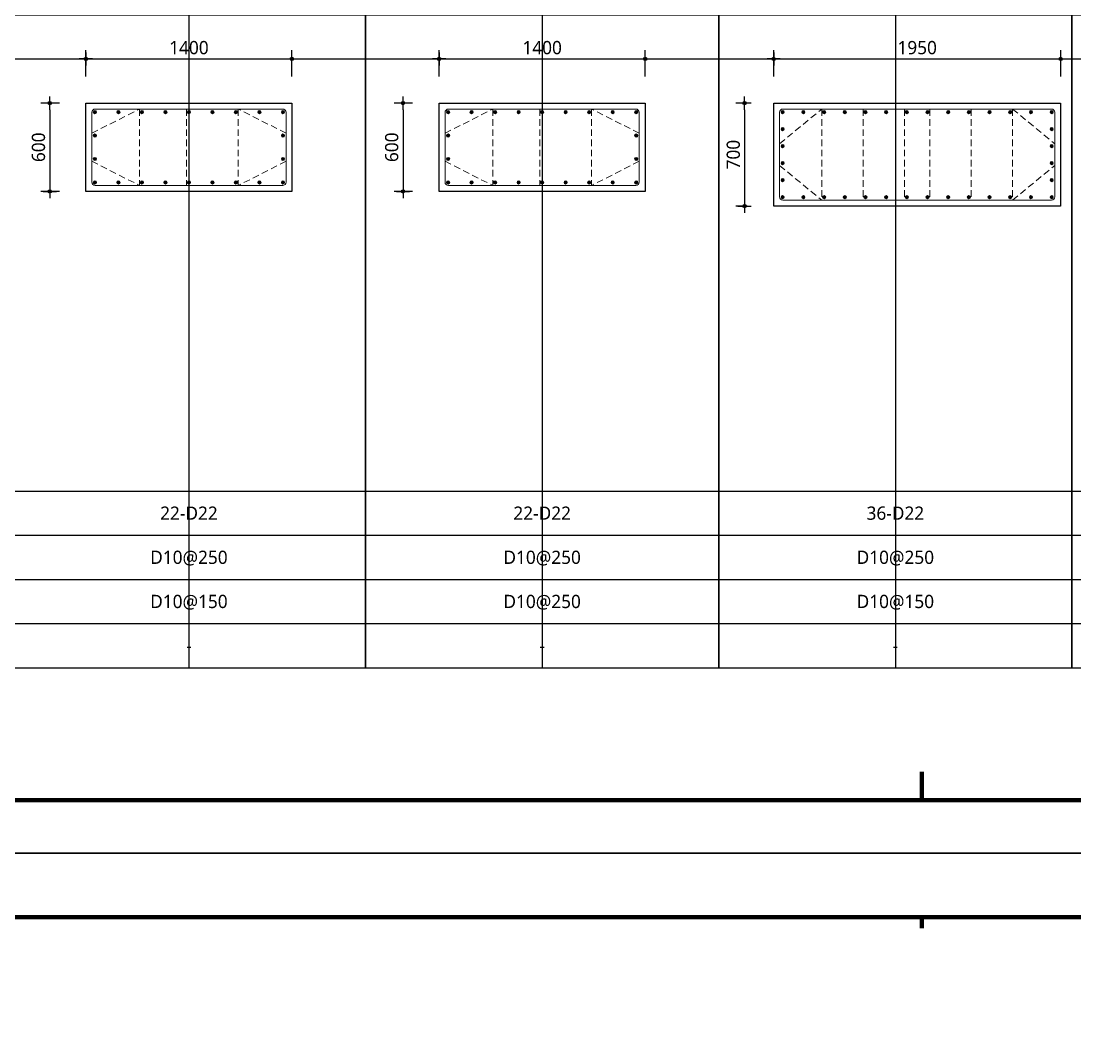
# Model space of a CAD drawing. Header units: millimetres. Extents: x 0 to 252030, y -124740 to 196020.
# Drawn here: x 131519 to 138680, y 159247 to 166033 of the extents above; entities that cross this region are included whole.
import ezdxf
from ezdxf.enums import TextEntityAlignment as Align

# ---------------------------------------------------------------- set-up
doc = ezdxf.new("R2010")
doc.units = ezdxf.units.MM
doc.header["$LTSCALE"] = 30
doc.linetypes.add('HID', pattern=[2.3, 1.5, -0.8])
doc.layers.get('DEFPOINTS').update_dxf_attribs({"color": 142})
for name, color, linetype in [('0-SEC1', 3, 'Continuous'), ('CON', 2, 'Continuous'), ('DIM', 7, 'Continuous'), ('SHEET', 7, 'Continuous'), ('TXT', 3, 'Continuous'), ('XR-FORM_(도룡동)$0$Sheet', 7, 'Continuous')]:
    doc.layers.add(name, color=color, linetype=linetype)
doc.layers.add('HoopBar', color=1, linetype='Continuous', lineweight=0)
doc.layers.add('TieBar', color=7, linetype='HID', lineweight=0)
doc.styles.get("Standard").update_dxf_attribs({"font": 'malgun.ttf'})
doc.styles.add('맑은 고딕', font='malgun.ttf')
doc.dimstyles.new('30NDIM', dxfattribs={"dimscale": 50, "dimtxt": 3, "dimasz": 1.5, "dimexe": 2, "dimexo": 6, "dimgap": 1, "dimtad": 1, "dimdec": 0, "dimrnd": 0.25, "dimzin": 0, "dimdsep": 46, "dimtxsty": 'Standard', "dimblk": 'Z_DOT', "dimcen": 5, "dimclrd": 256, "dimclre": 256, "dimclrt": 3, "dimadec": 0, "dimazin": 0, "dimtm": 1e-09, "dimtfac": 1, "dimtdec": 0, "dimtix": 1, "dimtmove": 2, "dimatfit": 1, "dimldrblk": 'Z_DOT', "dimfxl": 1, "dimtolj": 1, "dimtzin": 0, "dimarcsym": 0})

# ---------------------------------------------------------------- blocks, each defined once
blk = doc.blocks.new('XR-FORM_(도룡동)$0$S')
at = {"layer": 'XR-FORM_(도룡동)$0$Sheet', "const_width": 100}
blk.add_lwpolyline([(1850, 57950), (82250, 57950), (82250, 1200), (1850, 1200)], close=True, dxfattribs=at)
at = {"layer": 'XR-FORM_(도룡동)$0$Sheet', "linetype": 'Continuous', "const_width": 100}
for points in [[(38745, 57950), (38745, 57700)], [(38745, 1846), (38745, 1200)]]:
    blk.add_lwpolyline(points, dxfattribs=at)
blk = doc.blocks.new('XR-FORM_(도룡동)', base_point=(101.33, -56114.51))
at = {"layer": 'DEFPOINTS'}
blk.add_lwpolyline([(0, 0), (420, 0), (420, 297), (0, 297)], close=True, dxfattribs=at)
at = {"xscale": 0.005, "yscale": 0.005, "zscale": 0.005}
blk.add_blockref('XR-FORM_(도룡동)$0$S', (-0.25, 0), dxfattribs=at)
blk = doc.blocks.new('*U58')
at = {"layer": 'DEFPOINTS'}
for p, q in [((-1200, 4886), (-1200, 0)), ((-2400, 4136), (0, 4136))]:
    blk.add_line(p, q, dxfattribs=at)
at = {"layer": 'SHEET'}
blk.add_line((-2400, 4436), (0, 4436), dxfattribs=at)
at = {"layer": 'SHEET', "color": 6}
for p, q in [((-2400, 1200), (0, 1200)), ((-2400, 900), (0, 900)), ((-2400, 600), (0, 600)), ((-2400, 300), (0, 300))]:
    blk.add_line(p, q, dxfattribs=at)
at = {"layer": 'SHEET'}
blk.add_lwpolyline([(0, 4886), (-2400, 4886), (-2400, 0), (0, 0)], close=True, dxfattribs=at)
blk = doc.blocks.new('Z_DOT')
at = {"layer": 'DIM', "color": 0}
for p, q in [((-1, 0), (1, 0)), ((0, -1), (0, 1))]:
    blk.add_line(p, q, dxfattribs=at)
for radius in [0.25, 0.125]:
    blk.add_circle((0, 0), radius, dxfattribs=at)
blk = doc.blocks.new('*D1329')
at = {"layer": 'DEFPOINTS', "color": 0, "transparency": 16777216}
for p in [(131959.8, 165476), (131714.3, 164876), (131959.8, 164876)]:
    blk.add_point(p, dxfattribs=at)
at = {"layer": 'DIM', "lineweight": -2, "transparency": 16777216}
for p, q in [((131779.8, 165476), (131654.3, 165476)), ((131714.3, 165431), (131714.3, 164921)), ((131779.8, 164876), (131654.3, 164876))]:
    blk.add_line(p, q, dxfattribs=at)
at = {"layer": 'DIM', "lineweight": -2, "transparency": 16777216, "xscale": 45, "yscale": 45, "zscale": 45}
for p, rotation in [((131714.3, 165476), 90), ((131714.3, 164876), 270)]:
    blk.add_blockref('Z_DOT', p, dxfattribs=dict(at, rotation=rotation))
at = {"layer": 'DIM', "color": 3, "transparency": 16777216, "insert": (131637.8, 165176), "char_height": 90, "attachment_point": 5, "rotation": 90}
blk.add_mtext('\\A1;600', dxfattribs=at)
blk = doc.blocks.new('*D1330')
at = {"layer": 'DEFPOINTS', "color": 0, "transparency": 16777216}
for p in [(133359.8, 165776), (131959.8, 165476), (133359.8, 165476)]:
    blk.add_point(p, dxfattribs=at)
at = {"layer": 'DIM', "lineweight": -2, "transparency": 16777216}
for p, q in [((131959.8, 165656), (131959.8, 165836)), ((132004.8, 165776), (133314.8, 165776)), ((133359.8, 165656), (133359.8, 165836))]:
    blk.add_line(p, q, dxfattribs=at)
at = {"layer": 'DIM', "lineweight": -2, "transparency": 16777216, "xscale": 45, "yscale": 45, "zscale": 45, "rotation": 180}
blk.add_blockref('Z_DOT', (131959.8, 165776), dxfattribs=at)
at = {"layer": 'DIM', "lineweight": -2, "transparency": 16777216, "xscale": 45, "yscale": 45, "zscale": 45}
blk.add_blockref('Z_DOT', (133359.8, 165776), dxfattribs=at)
at = {"layer": 'DIM', "color": 3, "transparency": 16777216, "insert": (132659.8, 165852.7), "char_height": 90, "attachment_point": 5}
blk.add_mtext('\\A1;1400', dxfattribs=at)
blk = doc.blocks.new('*D1331')
at = {"layer": 'DEFPOINTS', "color": 0, "transparency": 16777216}
for p in [(134359.8, 165476), (134114.3, 164876), (134359.8, 164876)]:
    blk.add_point(p, dxfattribs=at)
at = {"layer": 'DIM', "lineweight": -2, "transparency": 16777216}
for p, q in [((134179.8, 165476), (134054.3, 165476)), ((134114.3, 165431), (134114.3, 164921)), ((134179.8, 164876), (134054.3, 164876))]:
    blk.add_line(p, q, dxfattribs=at)
at = {"layer": 'DIM', "lineweight": -2, "transparency": 16777216, "xscale": 45, "yscale": 45, "zscale": 45}
for p, rotation in [((134114.3, 165476), 90), ((134114.3, 164876), 270)]:
    blk.add_blockref('Z_DOT', p, dxfattribs=dict(at, rotation=rotation))
at = {"layer": 'DIM', "color": 3, "transparency": 16777216, "insert": (134037.8, 165176), "char_height": 90, "attachment_point": 5, "rotation": 90}
blk.add_mtext('\\A1;600', dxfattribs=at)
blk = doc.blocks.new('*D1332')
at = {"layer": 'DEFPOINTS', "color": 0, "transparency": 16777216}
for p in [(135759.8, 165776), (134359.8, 165476), (135759.8, 165476)]:
    blk.add_point(p, dxfattribs=at)
at = {"layer": 'DIM', "lineweight": -2, "transparency": 16777216}
for p, q in [((134359.8, 165656), (134359.8, 165836)), ((134404.8, 165776), (135714.8, 165776)), ((135759.8, 165656), (135759.8, 165836))]:
    blk.add_line(p, q, dxfattribs=at)
at = {"layer": 'DIM', "lineweight": -2, "transparency": 16777216, "xscale": 45, "yscale": 45, "zscale": 45, "rotation": 180}
blk.add_blockref('Z_DOT', (134359.8, 165776), dxfattribs=at)
at = {"layer": 'DIM', "lineweight": -2, "transparency": 16777216, "xscale": 45, "yscale": 45, "zscale": 45}
blk.add_blockref('Z_DOT', (135759.8, 165776), dxfattribs=at)
at = {"layer": 'DIM', "color": 3, "transparency": 16777216, "insert": (135059.8, 165852.7), "char_height": 90, "attachment_point": 5}
blk.add_mtext('\\A1;1400', dxfattribs=at)
blk = doc.blocks.new('*D1333')
at = {"layer": 'DEFPOINTS', "color": 0, "transparency": 16777216}
for p in [(136632.9, 165476), (136435.3, 164776), (136632.9, 164776)]:
    blk.add_point(p, dxfattribs=at)
at = {"layer": 'DIM', "lineweight": -2, "transparency": 16777216}
for p, q in [((136452.9, 165476), (136375.3, 165476)), ((136435.3, 165431), (136435.3, 164821)), ((136452.9, 164776), (136375.3, 164776))]:
    blk.add_line(p, q, dxfattribs=at)
at = {"layer": 'DIM', "lineweight": -2, "transparency": 16777216, "xscale": 45, "yscale": 45, "zscale": 45}
for p, rotation in [((136435.3, 165476), 90), ((136435.3, 164776), 270)]:
    blk.add_blockref('Z_DOT', p, dxfattribs=dict(at, rotation=rotation))
at = {"layer": 'DIM', "color": 3, "transparency": 16777216, "insert": (136358.8, 165126), "char_height": 90, "attachment_point": 5, "rotation": 90}
blk.add_mtext('\\A1;700', dxfattribs=at)
blk = doc.blocks.new('*D1334')
at = {"layer": 'DEFPOINTS', "color": 0, "transparency": 16777216}
for p in [(138582.9, 165776), (136632.9, 165476), (138582.9, 165476)]:
    blk.add_point(p, dxfattribs=at)
at = {"layer": 'DIM', "lineweight": -2, "transparency": 16777216}
for p, q in [((136632.9, 165656), (136632.9, 165836)), ((136677.9, 165776), (138537.9, 165776)), ((138582.9, 165656), (138582.9, 165836))]:
    blk.add_line(p, q, dxfattribs=at)
at = {"layer": 'DIM', "lineweight": -2, "transparency": 16777216, "xscale": 45, "yscale": 45, "zscale": 45, "rotation": 180}
blk.add_blockref('Z_DOT', (136632.9, 165776), dxfattribs=at)
at = {"layer": 'DIM', "lineweight": -2, "transparency": 16777216, "xscale": 45, "yscale": 45, "zscale": 45}
blk.add_blockref('Z_DOT', (138582.9, 165776), dxfattribs=at)
at = {"layer": 'DIM', "color": 3, "transparency": 16777216, "insert": (137607.9, 165852.7), "char_height": 90, "attachment_point": 5}
blk.add_mtext('\\A1;1950', dxfattribs=at)

msp = doc.modelspace()

# ---------------------------------------------------------------- hatches: boundary and pattern name
at = {"layer": 'HoopBar'}
h = msp.add_hatch(color=3, dxfattribs=at)
edge = h.paths.add_edge_path()
edge.add_arc((132020.75002, 165414.9991), 11.1, 0, 180)
edge.add_arc((132020.75002, 165414.9991), 11.1, 180, 360)
h = msp.add_hatch(color=3, dxfattribs=at)
edge = h.paths.add_edge_path()
edge.add_arc((132180.50002, 165414.9991), 11.1, 0, 180)
edge.add_arc((132180.50002, 165414.9991), 11.1, 180, 360)
h = msp.add_hatch(color=3, dxfattribs=at)
edge = h.paths.add_edge_path()
edge.add_arc((132340.25002, 165414.9991), 11.1, 0, 180)
edge.add_arc((132340.25002, 165414.9991), 11.1, 180, 360)
h = msp.add_hatch(color=3, dxfattribs=at)
edge = h.paths.add_edge_path()
edge.add_arc((132500.00002, 165414.9991), 11.1, 0, 180)
edge.add_arc((132500.00002, 165414.9991), 11.1, 180, 360)
h = msp.add_hatch(color=3, dxfattribs=at)
edge = h.paths.add_edge_path()
edge.add_arc((132659.75002, 165414.9991), 11.1, 0, 180)
edge.add_arc((132659.75002, 165414.9991), 11.1, 180, 360)
h = msp.add_hatch(color=3, dxfattribs=at)
edge = h.paths.add_edge_path()
edge.add_arc((132819.50002, 165414.9991), 11.1, 0, 180)
edge.add_arc((132819.50002, 165414.9991), 11.1, 180, 360)
h = msp.add_hatch(color=3, dxfattribs=at)
edge = h.paths.add_edge_path()
edge.add_arc((132979.25002, 165414.9991), 11.1, 0, 180)
edge.add_arc((132979.25002, 165414.9991), 11.1, 180, 360)
h = msp.add_hatch(color=3, dxfattribs=at)
edge = h.paths.add_edge_path()
edge.add_arc((133139.00002, 165414.9991), 11.1, 0, 180)
edge.add_arc((133139.00002, 165414.9991), 11.1, 180, 360)
h = msp.add_hatch(color=3, dxfattribs=at)
edge = h.paths.add_edge_path()
edge.add_arc((133298.75002, 165414.9991), 11.1, 0, 180)
edge.add_arc((133298.75002, 165414.9991), 11.1, 180, 360)
h = msp.add_hatch(color=3, dxfattribs=at)
edge = h.paths.add_edge_path()
edge.add_arc((134420.75002, 165414.9991), 11.1, 0, 180)
edge.add_arc((134420.75002, 165414.9991), 11.1, 180, 360)
h = msp.add_hatch(color=3, dxfattribs=at)
edge = h.paths.add_edge_path()
edge.add_arc((134580.50002, 165414.9991), 11.1, 0, 180)
edge.add_arc((134580.50002, 165414.9991), 11.1, 180, 360)
h = msp.add_hatch(color=3, dxfattribs=at)
edge = h.paths.add_edge_path()
edge.add_arc((134740.25002, 165414.9991), 11.1, 0, 180)
edge.add_arc((134740.25002, 165414.9991), 11.1, 180, 360)
h = msp.add_hatch(color=3, dxfattribs=at)
edge = h.paths.add_edge_path()
edge.add_arc((134900.00002, 165414.9991), 11.1, 0, 180)
edge.add_arc((134900.00002, 165414.9991), 11.1, 180, 360)
h = msp.add_hatch(color=3, dxfattribs=at)
edge = h.paths.add_edge_path()
edge.add_arc((135059.75002, 165414.9991), 11.1, 0, 180)
edge.add_arc((135059.75002, 165414.9991), 11.1, 180, 360)
h = msp.add_hatch(color=3, dxfattribs=at)
edge = h.paths.add_edge_path()
edge.add_arc((135219.50002, 165414.9991), 11.1, 0, 180)
edge.add_arc((135219.50002, 165414.9991), 11.1, 180, 360)
h = msp.add_hatch(color=3, dxfattribs=at)
edge = h.paths.add_edge_path()
edge.add_arc((135379.25002, 165414.9991), 11.1, 0, 180)
edge.add_arc((135379.25002, 165414.9991), 11.1, 180, 360)
h = msp.add_hatch(color=3, dxfattribs=at)
edge = h.paths.add_edge_path()
edge.add_arc((135539.00002, 165414.9991), 11.1, 0, 180)
edge.add_arc((135539.00002, 165414.9991), 11.1, 180, 360)
h = msp.add_hatch(color=3, dxfattribs=at)
edge = h.paths.add_edge_path()
edge.add_arc((135698.75002, 165414.9991), 11.1, 0, 180)
edge.add_arc((135698.75002, 165414.9991), 11.1, 180, 360)
h = msp.add_hatch(color=3, dxfattribs=at)
edge = h.paths.add_edge_path()
edge.add_arc((136693.87673, 165414.9991), 11.1, 0, 180)
edge.add_arc((136693.87673, 165414.9991), 11.1, 180, 360)
h = msp.add_hatch(color=3, dxfattribs=at)
edge = h.paths.add_edge_path()
edge.add_arc((136834.49211, 165414.9991), 11.1, 0, 180)
edge.add_arc((136834.49211, 165414.9991), 11.1, 180, 360)
h = msp.add_hatch(color=3, dxfattribs=at)
edge = h.paths.add_edge_path()
edge.add_arc((136975.1075, 165414.9991), 11.1, 0, 180)
edge.add_arc((136975.1075, 165414.9991), 11.1, 180, 360)
h = msp.add_hatch(color=3, dxfattribs=at)
edge = h.paths.add_edge_path()
edge.add_arc((137115.72288, 165414.9991), 11.1, 0, 180)
edge.add_arc((137115.72288, 165414.9991), 11.1, 180, 360)
h = msp.add_hatch(color=3, dxfattribs=at)
edge = h.paths.add_edge_path()
edge.add_arc((137256.33826, 165414.9991), 11.1, 0, 180)
edge.add_arc((137256.33826, 165414.9991), 11.1, 180, 360)
h = msp.add_hatch(color=3, dxfattribs=at)
edge = h.paths.add_edge_path()
edge.add_arc((137396.95365, 165414.9991), 11.1, 0, 180)
edge.add_arc((137396.95365, 165414.9991), 11.1, 180, 360)
h = msp.add_hatch(color=3, dxfattribs=at)
edge = h.paths.add_edge_path()
edge.add_arc((137537.56903, 165414.9991), 11.1, 0, 180)
edge.add_arc((137537.56903, 165414.9991), 11.1, 180, 360)
h = msp.add_hatch(color=3, dxfattribs=at)
edge = h.paths.add_edge_path()
edge.add_arc((137678.18442, 165414.9991), 11.1, 0, 180)
edge.add_arc((137678.18442, 165414.9991), 11.1, 180, 360)
h = msp.add_hatch(color=3, dxfattribs=at)
edge = h.paths.add_edge_path()
edge.add_arc((137818.7998, 165414.9991), 11.1, 0, 180)
edge.add_arc((137818.7998, 165414.9991), 11.1, 180, 360)
h = msp.add_hatch(color=3, dxfattribs=at)
edge = h.paths.add_edge_path()
edge.add_arc((137959.41519, 165414.9991), 11.1, 0, 180)
edge.add_arc((137959.41519, 165414.9991), 11.1, 180, 360)
h = msp.add_hatch(color=3, dxfattribs=at)
edge = h.paths.add_edge_path()
edge.add_arc((138100.03057, 165414.9991), 11.1, 0, 180)
edge.add_arc((138100.03057, 165414.9991), 11.1, 180, 360)
h = msp.add_hatch(color=3, dxfattribs=at)
edge = h.paths.add_edge_path()
edge.add_arc((138240.64596, 165414.9991), 11.1, 0, 180)
edge.add_arc((138240.64596, 165414.9991), 11.1, 180, 360)
h = msp.add_hatch(color=3, dxfattribs=at)
edge = h.paths.add_edge_path()
edge.add_arc((138381.26134, 165414.9991), 11.1, 0, 180)
edge.add_arc((138381.26134, 165414.9991), 11.1, 180, 360)
h = msp.add_hatch(color=3, dxfattribs=at)
edge = h.paths.add_edge_path()
edge.add_arc((138521.87673, 165414.9991), 11.1, 0, 180)
edge.add_arc((138521.87673, 165414.9991), 11.1, 180, 360)
h = msp.add_hatch(color=3, dxfattribs=at)
edge = h.paths.add_edge_path()
edge.add_arc((132020.75002, 165255.66577), 11.1, 0, 180)
edge.add_arc((132020.75002, 165255.66577), 11.1, 180, 360)
h = msp.add_hatch(color=3, dxfattribs=at)
edge = h.paths.add_edge_path()
edge.add_arc((133298.75002, 165255.66577), 11.1, 0, 180)
edge.add_arc((133298.75002, 165255.66577), 11.1, 180, 360)
h = msp.add_hatch(color=3, dxfattribs=at)
edge = h.paths.add_edge_path()
edge.add_arc((134420.75002, 165255.66577), 11.1, 0, 180)
edge.add_arc((134420.75002, 165255.66577), 11.1, 180, 360)
h = msp.add_hatch(color=3, dxfattribs=at)
edge = h.paths.add_edge_path()
edge.add_arc((135698.75002, 165255.66577), 11.1, 0, 180)
edge.add_arc((135698.75002, 165255.66577), 11.1, 180, 360)
h = msp.add_hatch(color=3, dxfattribs=at)
edge = h.paths.add_edge_path()
edge.add_arc((136693.87673, 165299.3991), 11.1, 0, 180)
edge.add_arc((136693.87673, 165299.3991), 11.1, 180, 360)
h = msp.add_hatch(color=3, dxfattribs=at)
edge = h.paths.add_edge_path()
edge.add_arc((138521.87673, 165299.3991), 11.1, 0, 180)
edge.add_arc((138521.87673, 165299.3991), 11.1, 180, 360)
h = msp.add_hatch(color=3, dxfattribs=at)
edge = h.paths.add_edge_path()
edge.add_arc((136693.87673, 165183.7991), 11.1, 0, 180)
edge.add_arc((136693.87673, 165183.7991), 11.1, 180, 360)
h = msp.add_hatch(color=3, dxfattribs=at)
edge = h.paths.add_edge_path()
edge.add_arc((138521.87673, 165183.7991), 11.1, 0, 180)
edge.add_arc((138521.87673, 165183.7991), 11.1, 180, 360)
h = msp.add_hatch(color=3, dxfattribs=at)
edge = h.paths.add_edge_path()
edge.add_arc((132020.75002, 165096.33243), 11.1, 0, 180)
edge.add_arc((132020.75002, 165096.33243), 11.1, 180, 360)
h = msp.add_hatch(color=3, dxfattribs=at)
edge = h.paths.add_edge_path()
edge.add_arc((133298.75002, 165096.33243), 11.1, 0, 180)
edge.add_arc((133298.75002, 165096.33243), 11.1, 180, 360)
h = msp.add_hatch(color=3, dxfattribs=at)
edge = h.paths.add_edge_path()
edge.add_arc((134420.75002, 165096.33243), 11.1, 0, 180)
edge.add_arc((134420.75002, 165096.33243), 11.1, 180, 360)
h = msp.add_hatch(color=3, dxfattribs=at)
edge = h.paths.add_edge_path()
edge.add_arc((135698.75002, 165096.33243), 11.1, 0, 180)
edge.add_arc((135698.75002, 165096.33243), 11.1, 180, 360)
h = msp.add_hatch(color=3, dxfattribs=at)
edge = h.paths.add_edge_path()
edge.add_arc((136693.87673, 165068.1991), 11.1, 0, 180)
edge.add_arc((136693.87673, 165068.1991), 11.1, 180, 360)
h = msp.add_hatch(color=3, dxfattribs=at)
edge = h.paths.add_edge_path()
edge.add_arc((138521.87673, 165068.1991), 11.1, 0, 180)
edge.add_arc((138521.87673, 165068.1991), 11.1, 180, 360)
h = msp.add_hatch(color=3, dxfattribs=at)
edge = h.paths.add_edge_path()
edge.add_arc((132020.75002, 164936.9991), 11.1, 0, 180)
edge.add_arc((132020.75002, 164936.9991), 11.1, 180, 360)
h = msp.add_hatch(color=3, dxfattribs=at)
edge = h.paths.add_edge_path()
edge.add_arc((132180.50002, 164936.9991), 11.1, 0, 180)
edge.add_arc((132180.50002, 164936.9991), 11.1, 180, 360)
h = msp.add_hatch(color=3, dxfattribs=at)
edge = h.paths.add_edge_path()
edge.add_arc((132340.25002, 164936.9991), 11.1, 0, 180)
edge.add_arc((132340.25002, 164936.9991), 11.1, 180, 360)
h = msp.add_hatch(color=3, dxfattribs=at)
edge = h.paths.add_edge_path()
edge.add_arc((132500.00002, 164936.9991), 11.1, 0, 180)
edge.add_arc((132500.00002, 164936.9991), 11.1, 180, 360)
h = msp.add_hatch(color=3, dxfattribs=at)
edge = h.paths.add_edge_path()
edge.add_arc((132659.75002, 164936.9991), 11.1, 0, 180)
edge.add_arc((132659.75002, 164936.9991), 11.1, 180, 360)
h = msp.add_hatch(color=3, dxfattribs=at)
edge = h.paths.add_edge_path()
edge.add_arc((132819.50002, 164936.9991), 11.1, 0, 180)
edge.add_arc((132819.50002, 164936.9991), 11.1, 180, 360)
h = msp.add_hatch(color=3, dxfattribs=at)
edge = h.paths.add_edge_path()
edge.add_arc((132979.25002, 164936.9991), 11.1, 0, 180)
edge.add_arc((132979.25002, 164936.9991), 11.1, 180, 360)
h = msp.add_hatch(color=3, dxfattribs=at)
edge = h.paths.add_edge_path()
edge.add_arc((133139.00002, 164936.9991), 11.1, 0, 180)
edge.add_arc((133139.00002, 164936.9991), 11.1, 180, 360)
h = msp.add_hatch(color=3, dxfattribs=at)
edge = h.paths.add_edge_path()
edge.add_arc((133298.75002, 164936.9991), 11.1, 0, 180)
edge.add_arc((133298.75002, 164936.9991), 11.1, 180, 360)
h = msp.add_hatch(color=3, dxfattribs=at)
edge = h.paths.add_edge_path()
edge.add_arc((134420.75002, 164936.9991), 11.1, 0, 180)
edge.add_arc((134420.75002, 164936.9991), 11.1, 180, 360)
h = msp.add_hatch(color=3, dxfattribs=at)
edge = h.paths.add_edge_path()
edge.add_arc((134580.50002, 164936.9991), 11.1, 0, 180)
edge.add_arc((134580.50002, 164936.9991), 11.1, 180, 360)
h = msp.add_hatch(color=3, dxfattribs=at)
edge = h.paths.add_edge_path()
edge.add_arc((134740.25002, 164936.9991), 11.1, 0, 180)
edge.add_arc((134740.25002, 164936.9991), 11.1, 180, 360)
h = msp.add_hatch(color=3, dxfattribs=at)
edge = h.paths.add_edge_path()
edge.add_arc((134900.00002, 164936.9991), 11.1, 0, 180)
edge.add_arc((134900.00002, 164936.9991), 11.1, 180, 360)
h = msp.add_hatch(color=3, dxfattribs=at)
edge = h.paths.add_edge_path()
edge.add_arc((135059.75002, 164936.9991), 11.1, 0, 180)
edge.add_arc((135059.75002, 164936.9991), 11.1, 180, 360)
h = msp.add_hatch(color=3, dxfattribs=at)
edge = h.paths.add_edge_path()
edge.add_arc((135219.50002, 164936.9991), 11.1, 0, 180)
edge.add_arc((135219.50002, 164936.9991), 11.1, 180, 360)
h = msp.add_hatch(color=3, dxfattribs=at)
edge = h.paths.add_edge_path()
edge.add_arc((135379.25002, 164936.9991), 11.1, 0, 180)
edge.add_arc((135379.25002, 164936.9991), 11.1, 180, 360)
h = msp.add_hatch(color=3, dxfattribs=at)
edge = h.paths.add_edge_path()
edge.add_arc((135539.00002, 164936.9991), 11.1, 0, 180)
edge.add_arc((135539.00002, 164936.9991), 11.1, 180, 360)
h = msp.add_hatch(color=3, dxfattribs=at)
edge = h.paths.add_edge_path()
edge.add_arc((135698.75002, 164936.9991), 11.1, 0, 180)
edge.add_arc((135698.75002, 164936.9991), 11.1, 180, 360)
h = msp.add_hatch(color=3, dxfattribs=at)
edge = h.paths.add_edge_path()
edge.add_arc((136693.87673, 164952.5991), 11.1, 0, 180)
edge.add_arc((136693.87673, 164952.5991), 11.1, 180, 360)
h = msp.add_hatch(color=3, dxfattribs=at)
edge = h.paths.add_edge_path()
edge.add_arc((138521.87673, 164952.5991), 11.1, 0, 180)
edge.add_arc((138521.87673, 164952.5991), 11.1, 180, 360)
h = msp.add_hatch(color=3, dxfattribs=at)
edge = h.paths.add_edge_path()
edge.add_arc((136693.87673, 164836.9991), 11.1, 0, 180)
edge.add_arc((136693.87673, 164836.9991), 11.1, 180, 360)
h = msp.add_hatch(color=3, dxfattribs=at)
edge = h.paths.add_edge_path()
edge.add_arc((136834.49211, 164836.9991), 11.1, 0, 180)
edge.add_arc((136834.49211, 164836.9991), 11.1, 180, 360)
h = msp.add_hatch(color=3, dxfattribs=at)
edge = h.paths.add_edge_path()
edge.add_arc((136975.1075, 164836.9991), 11.1, 0, 180)
edge.add_arc((136975.1075, 164836.9991), 11.1, 180, 360)
h = msp.add_hatch(color=3, dxfattribs=at)
edge = h.paths.add_edge_path()
edge.add_arc((137115.72288, 164836.9991), 11.1, 0, 180)
edge.add_arc((137115.72288, 164836.9991), 11.1, 180, 360)
h = msp.add_hatch(color=3, dxfattribs=at)
edge = h.paths.add_edge_path()
edge.add_arc((137256.33826, 164836.9991), 11.1, 0, 180)
edge.add_arc((137256.33826, 164836.9991), 11.1, 180, 360)
h = msp.add_hatch(color=3, dxfattribs=at)
edge = h.paths.add_edge_path()
edge.add_arc((137396.95365, 164836.9991), 11.1, 0, 180)
edge.add_arc((137396.95365, 164836.9991), 11.1, 180, 360)
h = msp.add_hatch(color=3, dxfattribs=at)
edge = h.paths.add_edge_path()
edge.add_arc((137537.56903, 164836.9991), 11.1, 0, 180)
edge.add_arc((137537.56903, 164836.9991), 11.1, 180, 360)
h = msp.add_hatch(color=3, dxfattribs=at)
edge = h.paths.add_edge_path()
edge.add_arc((137678.18442, 164836.9991), 11.1, 0, 180)
edge.add_arc((137678.18442, 164836.9991), 11.1, 180, 360)
h = msp.add_hatch(color=3, dxfattribs=at)
edge = h.paths.add_edge_path()
edge.add_arc((137818.7998, 164836.9991), 11.1, 0, 180)
edge.add_arc((137818.7998, 164836.9991), 11.1, 180, 360)
h = msp.add_hatch(color=3, dxfattribs=at)
edge = h.paths.add_edge_path()
edge.add_arc((137959.41519, 164836.9991), 11.1, 0, 180)
edge.add_arc((137959.41519, 164836.9991), 11.1, 180, 360)
h = msp.add_hatch(color=3, dxfattribs=at)
edge = h.paths.add_edge_path()
edge.add_arc((138100.03057, 164836.9991), 11.1, 0, 180)
edge.add_arc((138100.03057, 164836.9991), 11.1, 180, 360)
h = msp.add_hatch(color=3, dxfattribs=at)
edge = h.paths.add_edge_path()
edge.add_arc((138240.64596, 164836.9991), 11.1, 0, 180)
edge.add_arc((138240.64596, 164836.9991), 11.1, 180, 360)
h = msp.add_hatch(color=3, dxfattribs=at)
edge = h.paths.add_edge_path()
edge.add_arc((138381.26134, 164836.9991), 11.1, 0, 180)
edge.add_arc((138381.26134, 164836.9991), 11.1, 180, 360)
h = msp.add_hatch(color=3, dxfattribs=at)
edge = h.paths.add_edge_path()
edge.add_arc((138521.87673, 164836.9991), 11.1, 0, 180)
edge.add_arc((138521.87673, 164836.9991), 11.1, 180, 360)

# ---------------------------------------------------------------- linework, layer by layer
at = {"layer": 'CON', "color": 8}
for points in [[(131959.75002, 164875.9991), (131959.75002, 165475.9991), (133359.75002, 165475.9991), (133359.75002, 164875.9991)], [(134359.75002, 164875.9991), (134359.75002, 165475.9991), (135759.75002, 165475.9991), (135759.75002, 164875.9991)], [(136632.87673, 164775.9991), (136632.87673, 165475.9991), (138582.87673, 165475.9991), (138582.87673, 164775.9991)]]:
    msp.add_lwpolyline(points, close=True, dxfattribs=at)
at = {"layer": 'HoopBar', "color": 3}
for points in [[(132022.32002, 164916.3691, -0.4142135624), (132000.12002, 164938.5691), (132000.12002, 165413.4291, -0.4142135624), (132022.32002, 165435.6291), (133297.18002, 165435.6291, -0.4142135624), (133319.38002, 165413.4291), (133319.38002, 164938.5691, -0.4142135624), (133297.18002, 164916.3691), (132022.32002, 164916.3691)], [(134422.32002, 164916.3691, -0.4142135624), (134400.12002, 164938.5691), (134400.12002, 165413.4291, -0.4142135624), (134422.32002, 165435.6291), (135697.18002, 165435.6291, -0.4142135624), (135719.38002, 165413.4291), (135719.38002, 164938.5691, -0.4142135624), (135697.18002, 164916.3691), (134422.32002, 164916.3691)], [(136695.44673, 164816.3691, -0.4142135624), (136673.24673, 164838.5691), (136673.24673, 165413.4291, -0.4142135624), (136695.44673, 165435.6291), (138520.30673, 165435.6291, -0.4142135624), (138542.50673, 165413.4291), (138542.50673, 164838.5691, -0.4142135624), (138520.30673, 164816.3691), (136695.44673, 164816.3691)]]:
    msp.add_lwpolyline(points, format="xyb", dxfattribs=at)
for centre in [(132020.75002, 165414.9991), (132180.50002, 165414.9991), (132340.25002, 165414.9991), (132500.00002, 165414.9991), (132659.75002, 165414.9991), (132819.50002, 165414.9991), (132979.25002, 165414.9991), (133139.00002, 165414.9991), (133298.75002, 165414.9991), (134420.75002, 165414.9991), (134580.50002, 165414.9991), (134740.25002, 165414.9991), (134900.00002, 165414.9991), (135059.75002, 165414.9991), (135219.50002, 165414.9991), (135379.25002, 165414.9991), (135539.00002, 165414.9991), (135698.75002, 165414.9991), (136693.87673, 165414.9991), (136834.49211, 165414.9991), (136975.1075, 165414.9991), (137115.72288, 165414.9991), (137256.33826, 165414.9991), (137396.95365, 165414.9991), (137537.56903, 165414.9991), (137678.18442, 165414.9991), (137818.7998, 165414.9991), (137959.41519, 165414.9991), (138100.03057, 165414.9991), (138240.64596, 165414.9991), (138381.26134, 165414.9991), (138521.87673, 165414.9991), (132020.75002, 165255.66577), (133298.75002, 165255.66577), (134420.75002, 165255.66577), (135698.75002, 165255.66577), (136693.87673, 165299.3991), (138521.87673, 165299.3991), (136693.87673, 165183.7991), (138521.87673, 165183.7991), (132020.75002, 165096.33243), (133298.75002, 165096.33243), (134420.75002, 165096.33243), (135698.75002, 165096.33243), (136693.87673, 165068.1991), (138521.87673, 165068.1991), (132020.75002, 164936.9991), (132180.50002, 164936.9991), (132340.25002, 164936.9991), (132500.00002, 164936.9991), (132659.75002, 164936.9991), (132819.50002, 164936.9991), (132979.25002, 164936.9991), (133139.00002, 164936.9991), (133298.75002, 164936.9991), (134420.75002, 164936.9991), (134580.50002, 164936.9991), (134740.25002, 164936.9991), (134900.00002, 164936.9991), (135059.75002, 164936.9991), (135219.50002, 164936.9991), (135379.25002, 164936.9991), (135539.00002, 164936.9991), (135698.75002, 164936.9991), (136693.87673, 164952.5991), (138521.87673, 164952.5991), (136693.87673, 164836.9991), (136834.49211, 164836.9991), (136975.1075, 164836.9991), (137115.72288, 164836.9991), (137256.33826, 164836.9991), (137396.95365, 164836.9991), (137537.56903, 164836.9991), (137678.18442, 164836.9991), (137818.7998, 164836.9991), (137959.41519, 164836.9991), (138100.03057, 164836.9991), (138240.64596, 164836.9991), (138381.26134, 164836.9991), (138521.87673, 164836.9991)]:
    msp.add_circle(centre, 11.1, dxfattribs=at)
at = {"layer": 'TieBar'}
for p, q in [((132000.12002, 165271.53077), (132324.38502, 165435.6291)), ((132324.38502, 165435.6291), (132324.38502, 164916.3691)), ((132643.88502, 165435.6291), (132643.88502, 164916.3691)), ((132995.11502, 165435.6291), (132995.11502, 164916.3691)), ((133319.38002, 165271.53077), (132995.11502, 165435.6291)), ((134400.12002, 165271.53077), (134724.38502, 165435.6291)), ((134724.38502, 165435.6291), (134724.38502, 164916.3691)), ((135043.88502, 165435.6291), (135043.88502, 164916.3691)), ((135395.11502, 165435.6291), (135395.11502, 164916.3691)), ((135719.38002, 165271.53077), (135395.11502, 165435.6291)), ((136673.24673, 165199.6641), (136959.2425, 165435.6291)), ((136959.2425, 165435.6291), (136959.2425, 164816.3691)), ((137240.47326, 165435.6291), (137240.47326, 164816.3691)), ((137521.70403, 165435.6291), (137521.70403, 164816.3691)), ((137694.04942, 165435.6291), (137694.04942, 164816.3691)), ((137975.28019, 165435.6291), (137975.28019, 164816.3691)), ((138256.51096, 165435.6291), (138256.51096, 164816.3691)), ((138256.51096, 165435.6291), (138542.50673, 165199.6641)), ((132000.12002, 165080.46743), (132324.38502, 164916.3691)), ((133319.38002, 165080.46743), (132995.11502, 164916.3691)), ((134400.12002, 165080.46743), (134724.38502, 164916.3691)), ((135719.38002, 165080.46743), (135395.11502, 164916.3691)), ((136673.24673, 165052.3341), (136959.2425, 164816.3691)), ((138256.51096, 164816.3691), (138542.50673, 165052.3341))]:
    msp.add_line(p, q, dxfattribs=at)

# ---------------------------------------------------------------- block references
for p in [(133859.75002, 161640.00008), (136259.75002, 161640.00008), (138659.75002, 161640.00008), (141059.75002, 161640.00041)]:
    msp.add_blockref('*U58', p)
at = {"layer": '0-SEC1', "xscale": 60, "yscale": 60, "zscale": 60}
for p in [(132110.02429, -3206490.57868), (132110.02429, -3224310.57868)]:
    msp.add_blockref('XR-FORM_(도룡동)', p, dxfattribs=at)

# ---------------------------------------------------------------- texts
at = {"layer": 'TXT', "style": '맑은 고딕'}
for s, p in [('22-D22', (132659.75027, 162689.9991)), ('22-D22', (135059.75027, 162689.9991)), ('36-D22', (137459.75002, 162689.9991)), ('D10@250', (132659.75027, 162389.9991)), ('D10@250', (135059.75027, 162389.9991)), ('D10@250', (137459.75002, 162389.9991)), ('D10@150', (132659.75027, 162089.9991)), ('D10@250', (135059.75027, 162089.9991)), ('D10@150', (137459.75002, 162089.9991)), ('-', (132659.75027, 161789.9991)), ('-', (135059.75027, 161789.9991)), ('-', (137459.75002, 161789.9991))]:
    msp.add_text(s, height=90, dxfattribs=at).set_placement(p, align=Align.MIDDLE_CENTER)

# ---------------------------------------------------------------- dimensions: what is measured, and where the dimension line sits
at = {"layer": 'DIM'}
for base, p1, p2, picture, middle in [((133359.75002, 165775.9991), (131959.75002, 165475.9991), (133359.75002, 165475.9991), '*D1330', (132659.75002, 165852.74163)), ((135759.75002, 165775.9991), (134359.75002, 165475.9991), (135759.75002, 165475.9991), '*D1332', (135059.75002, 165852.74163)), ((138582.87673, 165775.9991), (136632.87673, 165475.9991), (138582.87673, 165475.9991), '*D1334', (137607.87673, 165852.74163))]:
    dim = msp.add_linear_dim(base=base, p1=p1, p2=p2, dimstyle='30NDIM', override={"dimscale": 30, "dimtxsty": 'Standard'}, dxfattribs=at)
    dim.commit()
    dim.dimension.update_dxf_attribs({"geometry": picture, "text_midpoint": middle})
for base, p1, p2, picture, middle in [((131714.32098, 164875.9991), (131959.75002, 165475.9991), (131959.75002, 164875.9991), '*D1329', (131637.82302, 165175.9991)), ((134114.32098, 164875.9991), (134359.75002, 165475.9991), (134359.75002, 164875.9991), '*D1331', (134037.82302, 165175.9991)), ((136435.32302, 164775.9991), (136632.87673, 165475.9991), (136632.87673, 164775.9991), '*D1333', (136358.82505, 165125.9991))]:
    dim = msp.add_linear_dim(base=base, p1=p1, p2=p2, angle=270, dimstyle='30NDIM', override={"dimscale": 30, "dimtxsty": 'Standard'}, dxfattribs=at)
    dim.commit()
    dim.dimension.update_dxf_attribs({"geometry": picture, "text_midpoint": middle})

doc.saveas('drawing.dxf')
